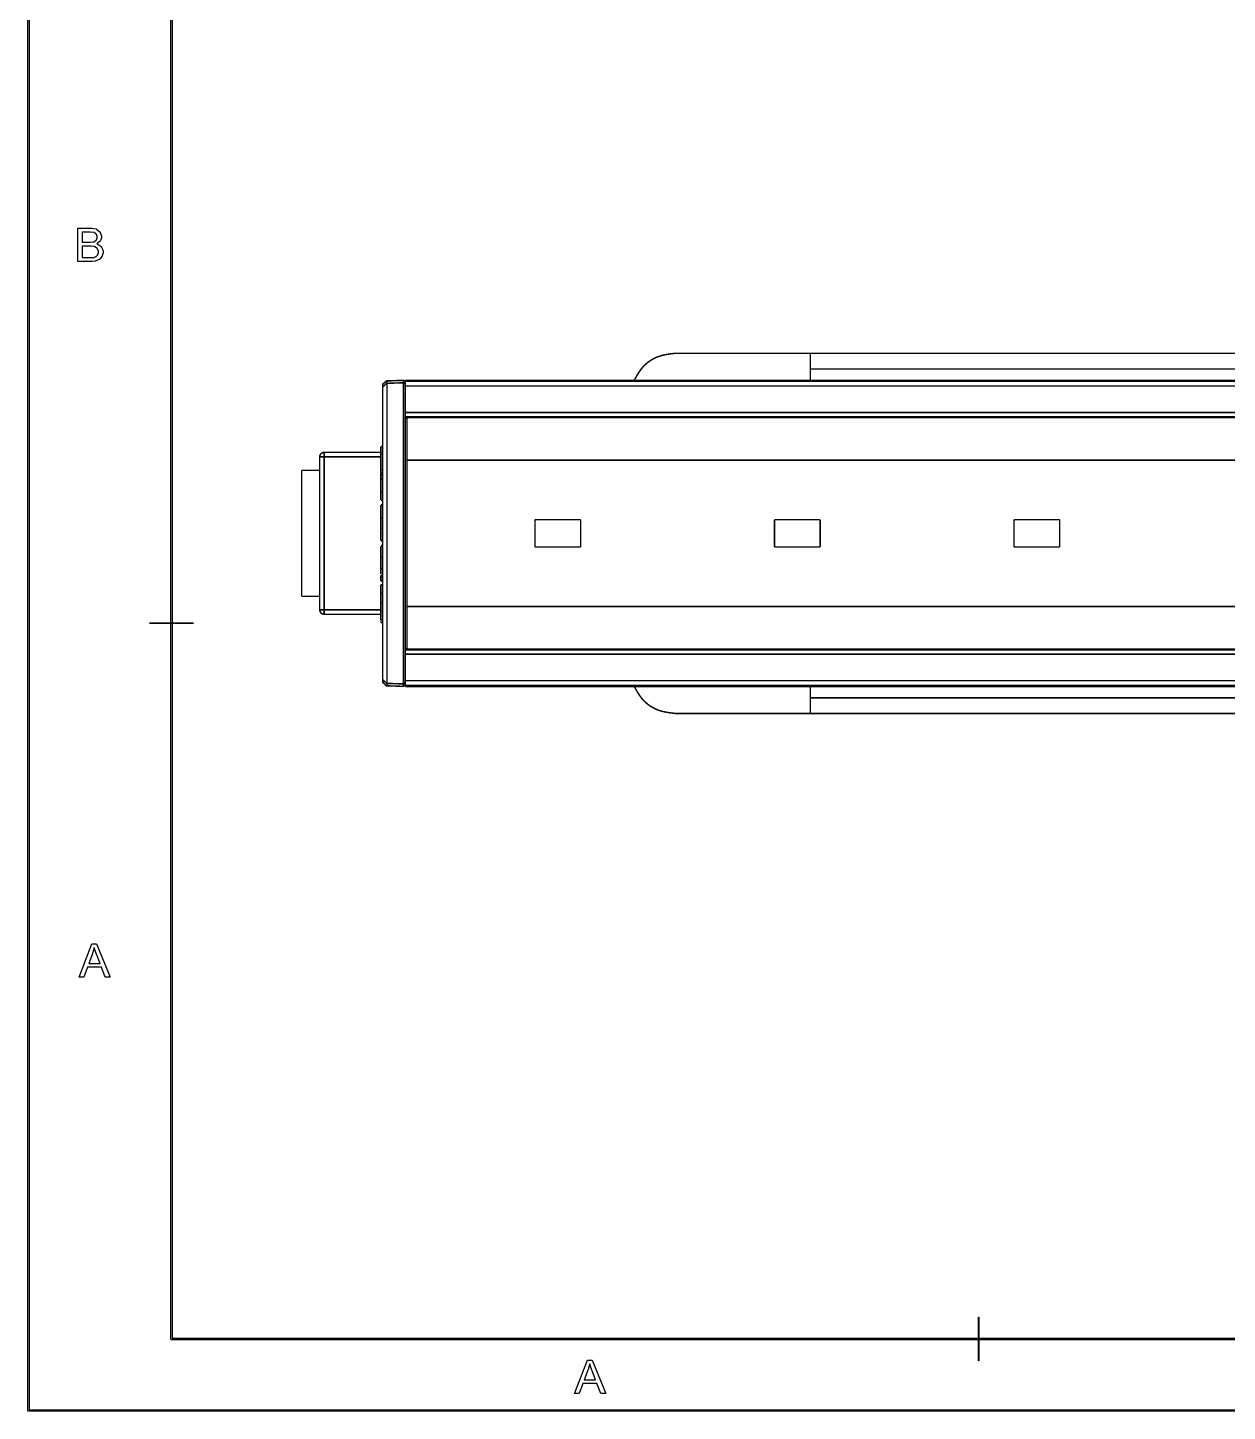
# Model space of a CAD drawing. Extents: x 0.54 to 10.46, y 0.74 to 7.76.
# Drawn here: x 0.535 to 3.337, y 0.739 to 3.97 of the extents above; entities that cross this region are included whole.
import ezdxf

# ---------------------------------------------------------------- set-up
doc = ezdxf.new("R2010")
doc.units = 0
doc.layers.get('0').update_dxf_attribs({"linetype": 'CONTINUOUS'})

msp = doc.modelspace()

# ---------------------------------------------------------------- linework, layer by layer
at = {"color": 0}
for points in [[(10.4631, 0.73899), (0.53689, 0.73899), (0.53646, 0.73899), (0.53516, 0.74029), (0.53516, 0.74072), (0.53516, 7.75928), (0.53516, 7.75971), (0.53646, 7.76101), (0.53689, 7.76101), (10.4631, 7.76101), (10.4635, 7.76101), (10.4648, 7.75971), (10.4648, 7.75928), (10.4648, 0.74072), (10.4648, 0.74029), (10.4635, 0.73899), (10.4631, 0.73899)], [(0.53863, 0.74246), (10.4614, 0.74246), (10.4614, 7.75754), (0.53863, 7.75754), (0.53863, 0.74246)], [(10.296, 0.90609), (0.87115, 0.90609), (0.87071, 0.90609), (0.86941, 0.90739), (0.86941, 0.90782), (0.86941, 7.59218), (0.86941, 7.59261), (0.87071, 7.59392), (0.87115, 7.59392), (10.296, 7.59392), (10.2964, 7.59392), (10.2977, 7.59261), (10.2977, 7.59218), (10.2977, 0.90782), (10.2977, 0.90739), (10.2964, 0.90609), (10.296, 0.90609)], [(0.87289, 0.90956), (10.2943, 0.90956), (10.2943, 7.59044), (0.87289, 7.59044), (0.87289, 0.90956)], [(0.6524, 3.42361), (0.6524, 3.50142), (0.68159, 3.50142), (0.68517, 3.50142), (0.69499, 3.49951), (0.69591, 3.49908), (0.69678, 3.49869), (0.70378, 3.49262), (0.70432, 3.49181), (0.70481, 3.491), (0.70741, 3.48389), (0.70741, 3.4815), (0.70741, 3.47917), (0.70513, 3.47287), (0.7047, 3.47211), (0.70421, 3.4714), (0.69737, 3.4655), (0.69651, 3.465), (0.69765, 3.46468), (0.70671, 3.45882), (0.70736, 3.45796), (0.70795, 3.45714), (0.71115, 3.44894), (0.71115, 3.44618), (0.71115, 3.44362), (0.70926, 3.43679), (0.70888, 3.43599), (0.70844, 3.43522), (0.70367, 3.42919), (0.70312, 3.42876), (0.70253, 3.42833), (0.69542, 3.42512), (0.69461, 3.42492), (0.69374, 3.42469), (0.68495, 3.42361), (0.68207, 3.42361), (0.6524, 3.42361)], [(0.66271, 3.46875), (0.67953, 3.46875), (0.68197, 3.46875), (0.6888, 3.46951), (0.68934, 3.46963), (0.69, 3.46983), (0.69493, 3.4731), (0.69526, 3.47353), (0.69558, 3.47401), (0.69727, 3.47874), (0.69727, 3.48031), (0.69727, 3.48204), (0.69564, 3.4866), (0.69537, 3.48708), (0.69504, 3.48762), (0.69065, 3.491), (0.6901, 3.49115), (0.68951, 3.49137), (0.68104, 3.49224), (0.67822, 3.49224), (0.66271, 3.49224), (0.66271, 3.46875)], [(0.66271, 3.43278), (0.68207, 3.43278), (0.68381, 3.43278), (0.68869, 3.43311), (0.68907, 3.43317), (0.68967, 3.43326), (0.69461, 3.43506), (0.69504, 3.43528), (0.69542, 3.43554), (0.69868, 3.43918), (0.69895, 3.43961), (0.69916, 3.44011), (0.70047, 3.44467), (0.70047, 3.44618), (0.70047, 3.44808), (0.69862, 3.45324), (0.69824, 3.45372), (0.69786, 3.45426), (0.69271, 3.45801), (0.69206, 3.45822), (0.69141, 3.45844), (0.68332, 3.45953), (0.68066, 3.45953), (0.66271, 3.45953), (0.66271, 3.43278)], [(0.92128, 2.57824), (0.82096, 2.57824), (0.8208, 2.57824), (0.82031, 2.57878), (0.82031, 2.57894), (0.82031, 2.57915), (0.8208, 2.57964), (0.82096, 2.57964), (0.92128, 2.57964), (0.92144, 2.57964), (0.92193, 2.57915), (0.92193, 2.57894), (0.92193, 2.57878), (0.92144, 2.57824), (0.92128, 2.57824)], [(0.65527, 1.7525), (0.68517, 1.83035), (0.69624, 1.83035), (0.72808, 1.7525), (0.71636, 1.7525), (0.7073, 1.7761), (0.67475, 1.7761), (0.66618, 1.7525), (0.65527, 1.7525)], [(0.67773, 1.78444), (0.7041, 1.78444), (0.69596, 1.80604), (0.69531, 1.80767), (0.6907, 1.82113), (0.69043, 1.82215), (0.69016, 1.8209), (0.68669, 1.8086), (0.68625, 1.80735), (0.67773, 1.78444)], [(2.75608, 0.85704), (2.75592, 0.85704), (2.75543, 0.85759), (2.75543, 0.85775), (2.75543, 0.95801), (2.75543, 0.95817), (2.75592, 0.95866), (2.75608, 0.95866), (2.75624, 0.95866), (2.75678, 0.95817), (2.75678, 0.95801), (2.75678, 0.85775), (2.75678, 0.85759), (2.75624, 0.85704), (2.75608, 0.85704)], [(1.8125, 0.78027), (1.84239, 0.85807), (1.85351, 0.85807), (1.88536, 0.78027), (1.87364, 0.78027), (1.86453, 0.80382), (1.83203, 0.80382), (1.82346, 0.78027), (1.8125, 0.78027)], [(1.83496, 0.81223), (1.86139, 0.81223), (1.85325, 0.83377), (1.8526, 0.83545), (1.84799, 0.8489), (1.84771, 0.84993), (1.84744, 0.84869), (1.84397, 0.83632), (1.84353, 0.83507), (1.83496, 0.81223)]]:
    msp.add_lwpolyline(points, close=True, dxfattribs=at)
at = {"color": 0, "const_width": 0.00347}
for points in [[(1.95167, 3.14626), (1.95318, 3.14893), (1.95464, 3.15158), (1.95617, 3.15424), (1.95774, 3.15685), (1.95925, 3.15944), (1.96089, 3.16206), (1.96251, 3.16456), (1.96419, 3.1671), (1.96593, 3.16954), (1.96772, 3.17199), (1.96963, 3.17437), (1.97151, 3.17665), (1.97564, 3.1811), (1.97786, 3.18317), (1.98014, 3.18522), (1.98247, 3.18718), (1.98486, 3.18901), (1.98736, 3.19081), (1.9899, 3.19254), (1.99251, 3.19417), (1.99511, 3.19569), (2.00054, 3.19851), (2.00331, 3.19976), (2.00612, 3.2009), (2.009, 3.20193), (2.01183, 3.20285), (2.01476, 3.20378), (2.01764, 3.20454), (2.02056, 3.20524), (2.02653, 3.20643), (2.0325, 3.20742), (2.03549, 3.20785), (2.03851, 3.20828), (2.0415, 3.20861), (2.04758, 3.20936)], [(2.04758, 3.20936), (2.3629, 3.20936)], [(2.3629, 3.20936), (2.3629, 3.17275)], [(2.3629, 3.20936), (6.77783, 3.20936)], [(2.3629, 3.14626), (2.3629, 3.17275)], [(2.3629, 3.17275), (6.77783, 3.17275)], [(1.37446, 3.14481), (1.37305, 3.14475), (1.36431, 3.13693), (1.36431, 3.13428)], [(1.37446, 3.13917), (1.37305, 3.13917), (1.36431, 3.13053), (1.36431, 3.12912)], [(1.36431, 3.13428), (1.36431, 3.12912)], [(1.37446, 3.14481), (1.41254, 3.14611)], [(1.37446, 3.14481), (1.37446, 3.13917)], [(1.37446, 3.13917), (1.41254, 3.14046)], [(1.37446, 2.43858), (1.37446, 3.13917)], [(1.41254, 3.1404), (1.41254, 3.14611)], [(1.41271, 3.14611), (1.41254, 3.14611)], [(1.41254, 3.1404), (1.41254, 2.43733)], [(1.41271, 3.1404), (1.41254, 3.1404)], [(1.41689, 3.14193), (1.41689, 3.14301), (1.41374, 3.14611), (1.41271, 3.14611)], [(1.41689, 3.13644), (1.41683, 3.13704), (1.41325, 3.14046), (1.41271, 3.1404)], [(7.72385, 3.14626), (1.41689, 3.14626)], [(1.41689, 3.14626), (1.41689, 3.14382)], [(3.4911, 3.14382), (1.41689, 3.14382)], [(1.41689, 3.14382), (1.41689, 3.13297)], [(1.41689, 3.13644), (1.41689, 3.14193)], [(4.91297, 3.13297), (1.41689, 3.13297)], [(1.41689, 3.13297), (1.41689, 3.0709)], [(1.36431, 2.44862), (1.36431, 3.12912)], [(1.41689, 3.0709), (7.72385, 3.0709)], [(1.41689, 3.0709), (1.41689, 3.06125)], [(1.41689, 2.51654), (1.41689, 3.06125)], [(1.41689, 3.06119), (7.72385, 3.06119)], [(1.41689, 3.06119), (1.41689, 3.05826)], [(1.42106, 3.05903), (1.42057, 3.05914), (1.41694, 3.05647), (1.41689, 3.05593)], [(1.41689, 3.05593), (1.41689, 2.52186)], [(1.42106, 3.06011), (1.42101, 3.06011), (1.42085, 3.06011), (1.42085, 3.06011), (1.42063, 3.06006), (1.42063, 3.06006), (1.42036, 3.06006), (1.42036, 3.06006), (1.42031, 3.06006), (1.42014, 3.06), (1.42014, 3.06), (1.41992, 3.05994), (1.41986, 3.05994), (1.41971, 3.0599), (1.41971, 3.0599), (1.41949, 3.05985), (1.41943, 3.05985), (1.41928, 3.05974), (1.41928, 3.05974), (1.41922, 3.05974), (1.41906, 3.05963), (1.41906, 3.05963), (1.419, 3.05963), (1.41883, 3.05946), (1.41883, 3.05946), (1.41868, 3.05935), (1.41846, 3.05925), (1.4184, 3.05925), (1.41829, 3.05908), (1.41829, 3.05908), (1.41824, 3.05908), (1.41813, 3.05892), (1.41813, 3.05892), (1.41808, 3.05892), (1.41797, 3.05871), (1.41797, 3.05871), (1.41792, 3.05871), (1.41781, 3.05854), (1.41781, 3.05854), (1.41775, 3.05854), (1.41764, 3.05838), (1.41764, 3.05838), (1.41758, 3.05838), (1.41754, 3.05817), (1.41754, 3.05817), (1.41749, 3.05817), (1.41738, 3.05794), (1.41738, 3.05794), (1.41732, 3.05794), (1.41726, 3.05772), (1.41726, 3.05772), (1.41721, 3.05751), (1.41715, 3.05751), (1.4171, 3.05735), (1.4171, 3.05735), (1.4171, 3.05729), (1.41704, 3.05707), (1.41704, 3.05707), (1.41704, 3.05701), (1.41699, 3.05686), (1.41699, 3.05686), (1.41699, 3.05681), (1.41699, 3.05664), (1.41699, 3.05664), (1.41694, 3.05664), (1.41694, 3.05638), (1.41694, 3.05638), (1.41694, 3.05632), (1.41694, 3.05615), (1.41694, 3.05615), (1.41694, 3.05593)], [(7.71967, 3.06011), (1.42106, 3.06011)], [(1.42106, 3.05903), (1.42106, 2.51878)], [(7.71967, 3.05903), (1.42106, 3.05903)], [(1.22765, 2.97808), (1.22575, 2.97808), (1.22016, 2.97504), (1.21712, 2.96946), (1.21712, 2.96756)], [(1.22765, 2.97808), (1.22765, 2.96756)], [(1.22765, 2.97808), (1.36013, 2.97808)], [(1.36431, 2.99192), (1.36013, 2.99192)], [(1.36013, 2.99149), (1.36013, 2.97542)], [(1.36431, 2.99149), (1.36013, 2.99149)], [(1.36013, 2.97542), (1.36013, 2.93761)], [(1.36431, 2.97542), (1.36013, 2.97542)], [(1.21712, 2.96756), (1.22765, 2.96756)], [(1.21712, 2.61019), (1.21712, 2.96756)], [(1.22765, 2.96756), (1.22765, 2.61019)], [(1.42106, 2.95969), (7.71967, 2.95969)], [(1.42106, 2.95969), (1.42106, 2.61806)], [(1.17508, 2.64171), (1.17508, 2.93604)], [(1.17508, 2.93604), (1.21712, 2.93604)], [(1.36013, 2.93761), (1.36013, 2.93018)], [(1.36431, 2.93761), (1.36013, 2.93761)], [(1.36013, 2.92996), (1.36431, 2.92996)], [(1.36013, 2.92893), (1.36013, 2.92524)], [(1.36431, 2.92893), (1.36013, 2.92893)], [(1.36013, 2.92524), (1.36013, 2.91607)], [(1.36431, 2.92524), (1.36013, 2.92524)], [(1.36013, 2.91607), (1.36013, 2.88493)], [(1.36431, 2.91607), (1.36013, 2.91607)], [(1.36013, 2.88493), (1.36013, 2.86643)], [(1.36431, 2.88493), (1.36013, 2.88493)], [(1.36013, 2.86589), (1.36431, 2.86589)], [(1.36431, 2.85562), (1.36013, 2.85562)], [(1.36013, 2.82449), (1.36013, 2.85508)], [(1.36013, 2.85508), (1.36431, 2.85508)], [(1.36013, 2.80057), (1.36013, 2.82454)], [(1.36013, 2.82449), (1.36431, 2.82449)], [(1.72211, 2.8209), (1.72157, 2.8209), (1.72, 2.81933), (1.72, 2.81879)], [(1.72, 2.81879), (1.72, 2.759)], [(1.8246, 2.8209), (1.72211, 2.8209)], [(1.82676, 2.81879), (1.82676, 2.81933), (1.82514, 2.8209), (1.8246, 2.8209)], [(1.82676, 2.81879), (1.82676, 2.759)], [(2.28153, 2.8209), (2.28097, 2.8209), (2.2794, 2.81933), (2.2794, 2.81879)], [(2.2794, 2.81879), (2.2794, 2.759)], [(2.384, 2.8209), (2.28153, 2.8209)], [(2.38612, 2.81879), (2.38612, 2.81933), (2.3845, 2.8209), (2.384, 2.8209)], [(2.38612, 2.81879), (2.38612, 2.759)], [(2.84093, 2.8209), (2.84039, 2.8209), (2.83882, 2.81933), (2.83882, 2.81879)], [(2.83882, 2.81879), (2.83882, 2.759)], [(2.94342, 2.8209), (2.84093, 2.8209)], [(2.94553, 2.81879), (2.94553, 2.81933), (2.9439, 2.8209), (2.94342, 2.8209)], [(2.94553, 2.81879), (2.94553, 2.759)], [(1.36013, 2.80057), (1.36431, 2.80057)], [(1.36013, 2.77208), (1.36013, 2.80057)], [(1.36013, 2.77208), (1.36431, 2.77208)], [(1.36013, 2.77106), (1.36431, 2.77106)], [(1.36431, 2.76047), (1.36013, 2.76047)], [(1.36013, 2.73415), (1.36013, 2.7589)], [(1.36013, 2.7589), (1.36431, 2.7589)], [(1.72, 2.759), (1.72, 2.75846), (1.72157, 2.75683), (1.72211, 2.75683)], [(1.8246, 2.75683), (1.72211, 2.75683)], [(1.8246, 2.75683), (1.82514, 2.75683), (1.82676, 2.75846), (1.82676, 2.759)], [(2.2794, 2.759), (2.2794, 2.75846), (2.28097, 2.75683), (2.28153, 2.75683)], [(2.384, 2.75683), (2.28153, 2.75683)], [(2.384, 2.75683), (2.3845, 2.75683), (2.38612, 2.75846), (2.38612, 2.759)], [(2.83882, 2.759), (2.83882, 2.75846), (2.84039, 2.75683), (2.84093, 2.75683)], [(2.94342, 2.75683), (2.84093, 2.75683)], [(2.94342, 2.75683), (2.9439, 2.75683), (2.94553, 2.75846), (2.94553, 2.759)], [(1.36013, 2.70583), (1.36013, 2.73415)], [(1.36013, 2.73415), (1.36431, 2.73415)], [(1.36013, 2.69417), (1.36013, 2.70583)], [(1.36013, 2.70583), (1.36431, 2.70583)], [(1.36431, 2.69119), (1.36013, 2.69119)], [(1.36013, 2.68685), (1.36013, 2.69114)], [(1.36013, 2.68685), (1.36013, 2.67904)], [(1.36431, 2.68685), (1.36013, 2.68685)], [(1.36013, 2.67725), (1.36013, 2.67904)], [(1.36013, 2.67904), (1.36431, 2.67904)], [(1.36013, 2.67725), (1.36431, 2.67725)], [(1.36013, 2.64936), (1.36013, 2.66894)], [(1.36013, 2.66894), (1.36431, 2.66894)], [(1.36013, 2.62668), (1.36013, 2.64936)], [(1.36013, 2.64936), (1.36431, 2.64936)], [(1.17508, 2.64171), (1.21712, 2.64171)], [(1.36013, 2.60769), (1.36013, 2.62668)], [(1.36013, 2.62668), (1.36431, 2.62668)], [(7.71967, 2.61806), (1.42106, 2.61806)], [(1.21712, 2.61019), (1.22765, 2.61019)], [(1.21712, 2.61019), (1.21712, 2.60835), (1.22016, 2.60275), (1.22575, 2.59967), (1.22765, 2.59967)], [(1.22765, 2.61019), (1.22765, 2.59967)], [(1.36013, 2.59967), (1.22765, 2.59967)], [(1.36013, 2.58583), (1.36013, 2.60769)], [(1.36013, 2.60769), (1.36431, 2.60769)], [(1.36013, 2.58583), (1.36431, 2.58583)], [(1.36013, 2.58035), (1.36013, 2.58029), (1.36013, 2.5835)], [(1.36013, 2.58035), (1.36431, 2.58035)], [(1.41689, 2.52186), (1.41694, 2.52138), (1.42057, 2.51867), (1.42106, 2.51872)], [(1.41689, 2.52181), (1.41689, 2.52175), (1.41689, 2.5216), (1.41689, 2.5216), (1.41689, 2.5216), (1.41689, 2.52143), (1.41689, 2.52143), (1.41689, 2.52138), (1.41689, 2.52121), (1.41689, 2.52121), (1.41689, 2.52115), (1.41694, 2.521), (1.41694, 2.521), (1.41694, 2.521), (1.41699, 2.52083), (1.41699, 2.52083), (1.41699, 2.52078), (1.41704, 2.52061), (1.41704, 2.52061), (1.4171, 2.5204), (1.41721, 2.52024), (1.41732, 2.52001), (1.41738, 2.51986), (1.41738, 2.51986), (1.41749, 2.51969), (1.41749, 2.51969), (1.41749, 2.51969), (1.41758, 2.51947), (1.41758, 2.51947), (1.41769, 2.51932), (1.41769, 2.51932), (1.41786, 2.51915), (1.41786, 2.51915), (1.41797, 2.51899), (1.41797, 2.51899), (1.41813, 2.51882), (1.41813, 2.51882), (1.41824, 2.51872), (1.41824, 2.51872), (1.4184, 2.51861), (1.4184, 2.51861), (1.4184, 2.51861), (1.41857, 2.51844), (1.41857, 2.51844), (1.41857, 2.51844), (1.41872, 2.51833), (1.41872, 2.51833), (1.41872, 2.51833), (1.41894, 2.51824), (1.41894, 2.51824), (1.41894, 2.51824), (1.41911, 2.51812), (1.41911, 2.51812), (1.41911, 2.51812), (1.41928, 2.51801), (1.41928, 2.51801), (1.41949, 2.51796), (1.41949, 2.51796), (1.41965, 2.5179), (1.41965, 2.5179), (1.41965, 2.5179), (1.41986, 2.51779), (1.41986, 2.51779), (1.41992, 2.51779), (1.42008, 2.51774), (1.42008, 2.51774), (1.42008, 2.51774), (1.42025, 2.51768), (1.42025, 2.51768), (1.42031, 2.51768), (1.42046, 2.51768), (1.42046, 2.51768), (1.42046, 2.51768), (1.42068, 2.51764), (1.42068, 2.51764), (1.42074, 2.51764), (1.4209, 2.51764), (1.4209, 2.51764), (1.4209, 2.51764), (1.42106, 2.51764), (1.42106, 2.51764)], [(1.41689, 2.51947), (1.41689, 2.51654)], [(1.42106, 2.51872), (7.71967, 2.51872)], [(7.72385, 2.51654), (1.41689, 2.51654)], [(1.41689, 2.51654), (1.41689, 2.50689)], [(7.72385, 2.50683), (1.41689, 2.50683)], [(1.41689, 2.50683), (1.41689, 2.44476)], [(1.42106, 2.51764), (7.71967, 2.51764)], [(1.36431, 2.44862), (1.36431, 2.44726), (1.37305, 2.43864), (1.37446, 2.43858)], [(1.36431, 2.44862), (1.36431, 2.44347)], [(1.36431, 2.44347), (1.36431, 2.44086), (1.37305, 2.433), (1.37446, 2.43294)], [(1.41254, 2.43733), (1.37446, 2.43858)], [(1.37446, 2.43858), (1.37446, 2.433)], [(1.41254, 2.43164), (1.37446, 2.433)], [(1.41254, 2.43733), (1.41254, 2.43733), (1.41271, 2.43733), (1.41271, 2.43733)], [(1.41254, 2.43164), (1.41254, 2.43733)], [(1.41254, 2.43164), (1.41308, 2.43164), (1.41683, 2.43511), (1.41689, 2.43565), (1.41689, 2.43582)], [(1.41271, 2.43733), (1.41325, 2.43733), (1.41683, 2.44075), (1.41689, 2.44129)], [(4.91297, 2.44476), (1.41689, 2.44476)], [(1.41689, 2.44476), (1.41689, 2.43392)], [(1.41689, 2.43582), (1.41689, 2.44135)], [(3.4911, 2.43392), (1.41689, 2.43392)], [(1.41689, 2.43392), (1.41689, 2.43147)], [(7.72385, 2.43147), (1.41689, 2.43147)], [(2.04758, 2.36843), (2.04454, 2.36876), (2.0415, 2.36914), (2.03851, 2.36951), (2.03549, 2.3699), (2.0325, 2.37033), (2.02951, 2.37082), (2.02354, 2.3719), (2.02056, 2.37256), (2.01764, 2.37326), (2.01476, 2.37403), (2.01183, 2.37489), (2.009, 2.37582), (2.00612, 2.37685), (2.00336, 2.37804), (2.00054, 2.37929), (1.99783, 2.38064), (1.99511, 2.38206), (1.99251, 2.38363), (1.9899, 2.38525), (1.98736, 2.38693), (1.98486, 2.38872), (1.98247, 2.39063), (1.98014, 2.39258), (1.97786, 2.39458), (1.97569, 2.39671), (1.97358, 2.39887), (1.97151, 2.4011), (1.96957, 2.40343), (1.96772, 2.40576), (1.96593, 2.40821), (1.96419, 2.41069), (1.96251, 2.41319), (1.95925, 2.41829), (1.95774, 2.4209), (1.95617, 2.42356), (1.95464, 2.42617), (1.95318, 2.42882), (1.95167, 2.43147)], [(2.3629, 2.405), (2.3629, 2.43147)], [(6.77783, 2.405), (2.3629, 2.405)], [(2.3629, 2.405), (2.3629, 2.36843)], [(2.3629, 2.36843), (2.04758, 2.36843)], [(6.77783, 2.36843), (2.3629, 2.36843)]]:
    msp.add_lwpolyline(points, dxfattribs=at)
at = {"color": 250, "const_width": 0.00347}
for points in [[(1.42106, 3.06011), (1.42106, 3.05903)], [(1.36013, 2.96756), (1.22765, 2.96756)], [(1.22765, 2.61019), (1.36013, 2.61019)], [(1.42106, 2.51872), (1.42106, 2.51764)]]:
    msp.add_lwpolyline(points, dxfattribs=at)

doc.saveas('drawing.dxf')
